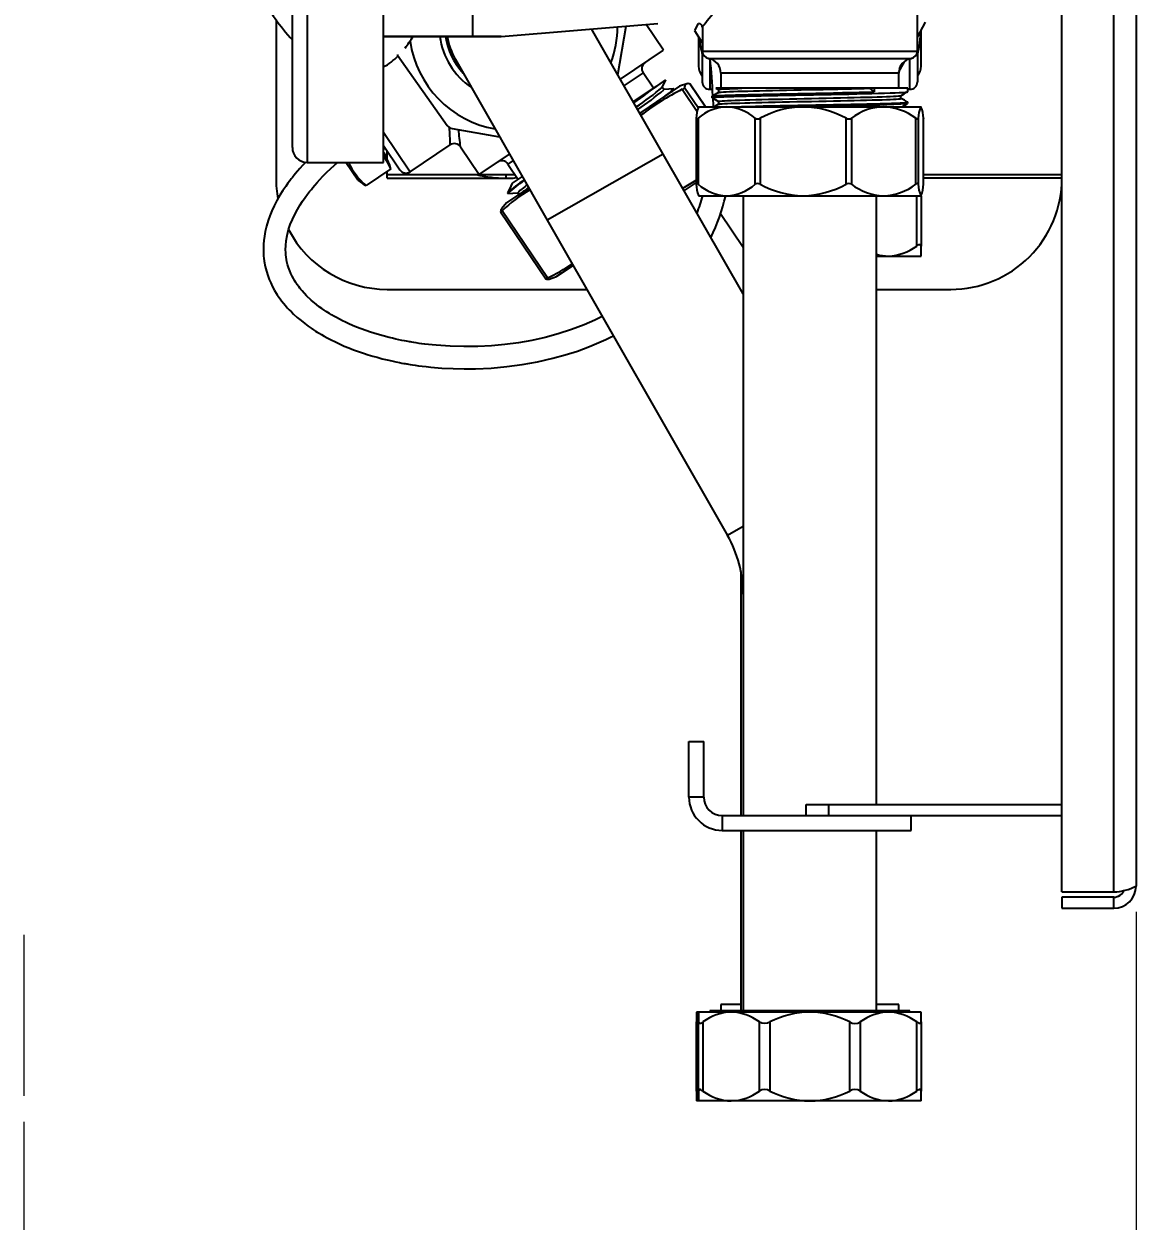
# Model space of a CAD drawing. Header units: millimetres. Extents: x 75 to 2075, y 25 to 1460.
# Drawn here: x 1006 to 1220.3, y 506 to 736.7 of the extents above; entities that cross this region are included whole.
import ezdxf

# ---------------------------------------------------------------- set-up
doc = ezdxf.new("R2010")
doc.units = ezdxf.units.MM
doc.header["$LTSCALE"] = 5
doc.styles.add('SLDTEXTSTYLE0', font='TXT', dxfattribs={"width": 0.75})
doc.dimstyles.new('SLDDIMSTYLE1', dxfattribs={"dimtxt": 17.5, "dimasz": 16.51, "dimexe": 0, "dimexo": 0.0625, "dimgap": 4.375, "dimtad": 1, "dimlfac": 0.7, "dimrnd": 1e-09, "dimzin": 12, "dimdsep": 46, "dimtxsty": 'SLDTEXTSTYLE0', "dimsah": 1, "dimcen": 0.09, "dimadec": 0, "dimazin": 3, "dimtfac": 1, "dimtofl": 0, "dimtmove": 0, "dimatfit": 3, "dimfxl": 1, "dimfrac": 2, "dimtolj": 1, "dimtzin": 12, "dimarcsym": 0})

# ---------------------------------------------------------------- blocks, each defined once
blk = doc.blocks.new('_D_7')
at = {"color": 7, "linetype": 'Continuous', "lineweight": 0}
for p, q in [((1220.26, 565.58), (1220.26, 462.92)), ((1005.97, 525.13), (1005.97, 462.92)), ((1005.97, 467.92), (1220.26, 467.92))]:
    blk.add_line(p, q, dxfattribs=at)
at = {"color": 7, "linetype": 'Continuous', "lineweight": 18}
for points in [[(1005.97, 467.92), (1022.48, 465.38), (1022.48, 470.46)], [(1220.26, 467.92), (1203.75, 470.46), (1203.75, 465.38)]]:
    blk.add_solid(points, dxfattribs=at)
at = {"color": 7, "linetype": 'Continuous', "lineweight": 18, "insert": (1100.31, 490.48), "char_height": 17.5, "attachment_point": 1, "style": 'SLDTEXTSTYLE0'}
blk.add_mtext('150', dxfattribs=at)

msp = doc.modelspace()

# ---------------------------------------------------------------- linework, layer by layer
at = {"color": 7, "linetype": 'Continuous', "lineweight": 25}
for p, q in [((1205.973, 569.446), (1205.973, 1177.426)), ((1215.973, 569.446), (1215.973, 1177.426)), ((1220.259, 1176.293), (1220.259, 570.579)), ((1075.259, 710.063), (1075.259, 798.634)), ((1060.545, 797.754), (1060.545, 710.063)), ((1057.688, 712.92), (1057.688, 794.835)), ((1178.116, 731.492), (1178.116, 777.206)), ((1092.402, 743.65), (1092.402, 734.365)), ((1054.545, 737.565), (1054.545, 707.007)), ((1097.898, 734.349), (1128.116, 736.849)), ((1120.398, 726.964), (1122.011, 736.344)), ((1129.208, 731.695), (1125.858, 736.662)), ((1135.863, 736.849), (1135.147, 735.499)), ((1136.688, 736.144), (1136.688, 731.492)), ((1136.695, 736.143), (1136.695, 736.144)), ((1178.116, 734.184), (1179.657, 737.087)), ((1075.259, 734.365), (1092.402, 734.365)), ((1075.259, 734.349), (1097.898, 734.349)), ((1129.141, 711.663), (1115.353, 735.793)), ((1135.147, 735.499), (1136.688, 733.037)), ((1135.973, 734.179), (1135.973, 728.601)), ((1178.83, 728.601), (1178.83, 735.53)), ((1120.898, 726.09), (1129.208, 731.695)), ((1136.688, 725.579), (1136.688, 731.492)), ((1136.688, 731.492), (1157.402, 731.492)), ((1157.402, 731.492), (1178.116, 731.492)), ((1178.116, 731.492), (1178.116, 725.579)), ((1077.897, 730.825), (1077.977, 730.694)), ((1077.977, 730.694), (1087.538, 717.162)), ((1089.304, 728.904), (1088.987, 729.427)), ((1089.096, 729.914), (1106.815, 698.905)), ((1137.878, 730.083), (1176.926, 730.083)), ((1138.116, 730.032), (1138.116, 724.15)), ((1174.57, 727.503), (1175.611, 729.463)), ((1176.688, 724.15), (1176.688, 730.032)), ((1125.269, 727.315), (1121.608, 724.846)), ((1127.266, 724.354), (1125.269, 727.315)), ((1140.259, 727.266), (1140.259, 724.349)), ((1157.402, 727.266), (1140.259, 727.266)), ((1174.545, 727.266), (1157.402, 727.266)), ((1174.545, 724.349), (1174.545, 727.266)), ((1132.304, 724.721), (1126.457, 720.777)), ((1128.551, 725.221), (1129.665, 725.972)), ((1129.28, 724.079), (1128.967, 724.542)), ((1133.676, 725.193), (1132.304, 724.721)), ((1134.334, 725.149), (1134.327, 725.155)), ((1134.327, 725.155), (1137.28, 720.777)), ((1137.286, 720.777), (1134.336, 725.15)), ((1123.385, 721.737), (1126.496, 723.835)), ((1131.188, 724.213), (1131.15, 724.206)), ((1131.174, 723.958), (1131.238, 724.09)), ((1131.247, 724.125), (1131.188, 724.213)), ((1132.831, 724.146), (1135.701, 719.89)), ((1135.858, 720.546), (1133.243, 724.424)), ((1138.116, 724.15), (1138.657, 724.15)), ((1138.545, 722.809), (1138.545, 722.525)), ((1144.271, 724.349), (1139.305, 724.349)), ((1139.308, 724.347), (1139.772, 724.078)), ((1139.772, 724.084), (1139.772, 723.523)), ((1168.992, 724.349), (1144.271, 724.349)), ((1168.992, 724.344), (1168.992, 724.349)), ((1169.799, 724.349), (1168.992, 724.349)), ((1169.799, 723.635), (1168.992, 724.344)), ((1169.799, 724.349), (1169.799, 723.635)), ((1176.259, 724.349), (1169.799, 724.349)), ((1174.961, 722.352), (1174.961, 722.919)), ((1176.259, 723.659), (1176.259, 724.349)), ((1176.259, 724.15), (1176.688, 724.15)), ((1126.457, 720.777), (1124.636, 719.548)), ((1135.973, 720.777), (1135.929, 720.715)), ((1135.973, 720.777), (1141.362, 720.777)), ((1139.772, 721.816), (1139.772, 721.255)), ((1141.362, 720.777), (1156.107, 720.777)), ((1156.107, 720.777), (1171.611, 720.777)), ((1171.611, 720.777), (1178.791, 720.777)), ((1176.259, 721.391), (1176.259, 721.675)), ((1178.791, 720.777), (1178.83, 720.777)), ((1178.872, 720.717), (1178.83, 720.777)), ((1135.509, 718.536), (1135.509, 705.878)), ((1135.869, 718.569), (1135.869, 705.842)), ((1146.855, 705.842), (1146.855, 718.569)), ((1147.838, 718.569), (1147.838, 705.842)), ((1164.377, 705.842), (1164.377, 718.569)), ((1165.41, 718.569), (1165.41, 705.842)), ((1177.812, 705.842), (1177.812, 718.569)), ((1178.291, 718.569), (1178.291, 705.842)), ((1179.292, 718.569), (1179.288, 718.536)), ((1179.292, 705.842), (1179.292, 718.569)), ((1179.294, 705.878), (1179.294, 718.536)), ((1075.259, 715.876), (1080.402, 708.252)), ((1088.463, 716.579), (1097.616, 715.005)), ((1075.259, 713.322), (1078.418, 708.638)), ((1075.477, 712.7), (1075.454, 713.032)), ((1080.402, 708.252), (1088.1, 713.445)), ((1088.1, 713.445), (1088.1, 713.447)), ((1090.083, 713.062), (1090.083, 713.059)), ((1090.083, 713.059), (1093.678, 707.73)), ((1075.259, 712.538), (1075.472, 712.682)), ((1075.259, 712.044), (1075.421, 711.804)), ((1076.449, 709.495), (1075.421, 711.804)), ((1075.973, 710.564), (1075.973, 712.263)), ((1093.678, 707.73), (1099.521, 711.671)), ((1129.141, 711.663), (1123.517, 708.449)), ((1144.545, 684.707), (1129.141, 711.663)), ((1060.545, 710.063), (1075.259, 710.063)), ((1070.307, 706.613), (1067.979, 710.063)), ((1076.688, 708.827), (1071.891, 705.592)), ((1100.231, 710.427), (1099.214, 709.741)), ((1099.214, 709.741), (1101.211, 706.78)), ((1123.517, 708.449), (1106.815, 698.905)), ((1070.307, 706.613), (1071.206, 705.959)), ((1075.973, 707.007), (1075.973, 708.346)), ((1075.973, 707.722), (1100.576, 707.722)), ((1075.973, 707.007), (1098.83, 707.007)), ((1098.83, 707.722), (1098.83, 707.007)), ((1100.108, 706.036), (1102.008, 707.318)), ((1135.509, 706.205), (1133.164, 704.623)), ((1179.294, 707.722), (1205.973, 707.722)), ((1205.973, 707.016), (1179.294, 707.016)), ((1103.259, 705.129), (1098.984, 702.246)), ((1099.15, 704.162), (1099.209, 704.076)), ((1099.209, 704.076), (1099.229, 704.071)), ((1099.955, 705.933), (1099.984, 705.889)), ((1099.966, 705.94), (1100.108, 706.036)), ((1101.118, 704.208), (1101.36, 703.849)), ((1179.29, 705.878), (1179.292, 705.842)), ((1098.984, 702.246), (1098.033, 701.152)), ((1135.929, 703.697), (1135.973, 703.634)), ((1135.973, 703.634), (1141.362, 703.634)), ((1141.362, 703.634), (1156.107, 703.634)), ((1144.545, 703.634), (1144.545, 584.15)), ((1156.107, 703.634), (1171.611, 703.634)), ((1170.259, 586.293), (1170.259, 703.634)), ((1171.611, 703.634), (1178.791, 703.634)), ((1177.994, 693.92), (1177.994, 703.634)), ((1178.791, 703.634), (1178.83, 703.634)), ((1178.83, 703.634), (1178.872, 703.694)), ((1178.83, 703.634), (1178.83, 693.92)), ((1097.825, 700.523), (1106.538, 687.605)), ((1106.827, 687.788), (1098.103, 700.722)), ((1144.545, 693.629), (1140.169, 700.116)), ((1106.815, 698.905), (1141.533, 638.149)), ((1178.83, 692.007), (1178.83, 693.92)), ((1111.787, 690.204), (1108.57, 688.034)), ((1170.259, 692.007), (1172.554, 692.007)), ((1172.554, 692.007), (1178.83, 692.007)), ((1107.199, 687.562), (1108.57, 688.034)), ((1075.973, 685.579), (1114.43, 685.579)), ((1170.259, 685.579), (1184.545, 685.579)), ((1144.545, 639.87), (1141.533, 638.149)), ((1144.12, 631.194), (1144.12, 584.15)), ((1134.101, 587.722), (1134.101, 598.436)), ((1134.101, 598.436), (1136.958, 598.436)), ((1136.958, 587.722), (1136.958, 598.436)), ((1136.958, 587.722), (1134.101, 587.722)), ((1156.688, 584.15), (1156.688, 586.293)), ((1156.688, 586.293), (1160.973, 586.293)), ((1160.973, 586.293), (1160.973, 584.15)), ((1160.973, 586.293), (1205.973, 586.293)), ((1140.529, 584.15), (1140.529, 581.293)), ((1140.529, 584.15), (1176.958, 584.15)), ((1160.973, 584.15), (1205.973, 584.15)), ((1176.958, 581.293), (1176.958, 584.15)), ((1140.529, 581.293), (1176.958, 581.293)), ((1144.12, 581.293), (1144.12, 546.492)), ((1144.545, 581.293), (1144.545, 546.492)), ((1170.259, 546.492), (1170.259, 581.293)), ((1205.973, 569.446), (1215.973, 569.446)), ((1205.973, 568.436), (1205.973, 566.293)), ((1215.973, 568.436), (1205.973, 568.436)), ((1215.973, 566.293), (1215.973, 568.436)), ((1205.973, 566.293), (1215.973, 566.293)), ((1140.259, 547.722), (1140.259, 546.492)), ((1144.12, 547.722), (1140.259, 547.722)), ((1174.545, 547.722), (1170.259, 547.722)), ((1174.545, 546.492), (1174.545, 547.722)), ((1135.549, 546.293), (1135.549, 544.38)), ((1135.973, 546.293), (1135.549, 546.293)), ((1135.973, 546.293), (1135.973, 544.38)), ((1142.25, 546.293), (1135.973, 546.293)), ((1138.116, 546.492), (1138.116, 546.293)), ((1167.421, 546.492), (1138.116, 546.492)), ((1157.402, 546.293), (1142.25, 546.293)), ((1172.554, 546.293), (1157.402, 546.293)), ((1176.688, 546.492), (1167.421, 546.492)), ((1178.83, 546.293), (1172.554, 546.293)), ((1176.688, 546.293), (1176.688, 546.492)), ((1178.83, 544.38), (1178.83, 546.293)), ((1135.549, 531.063), (1135.549, 544.38)), ((1135.973, 531.063), (1135.973, 544.38)), ((1136.81, 544.38), (1136.81, 531.063)), ((1147.689, 531.063), (1147.689, 544.38)), ((1149.709, 544.38), (1149.709, 531.063)), ((1165.094, 531.063), (1165.094, 544.38)), ((1167.115, 544.38), (1167.115, 531.063)), ((1177.994, 531.063), (1177.994, 544.38)), ((1178.83, 544.38), (1178.83, 531.063)), ((1135.549, 531.063), (1135.549, 529.15)), ((1135.973, 531.063), (1135.973, 529.15)), ((1178.83, 529.15), (1178.83, 531.063)), ((1135.973, 529.15), (1135.549, 529.15)), ((1142.25, 529.15), (1135.973, 529.15)), ((1157.402, 529.15), (1142.25, 529.15)), ((1172.554, 529.15), (1157.402, 529.15)), ((1178.83, 529.15), (1172.554, 529.15))]:
    msp.add_line(p, q, dxfattribs=at)
at = {"color": 7, "linetype": 'Continuous', "lineweight": 18}
msp.add_line((1005.973, 561.196), (1005.973, 530.125), dxfattribs=at)
at = {"color": 7, "linetype": 'Continuous', "lineweight": 25, "flags": 128}
for points in [[(1142.01, 743.12), (1141.128, 741.859), (1140.276, 740.694), (1139.463, 739.62), (1139.07, 739.111), (1138.697, 738.633), (1138.343, 738.184), (1138.016, 737.773), (1137.65, 737.316), (1137.333, 736.925), (1137.07, 736.601), (1136.871, 736.358), (1136.746, 736.206), (1136.69, 736.138), (1136.695, 736.143)], [(1097.898, 734.349), (1095.154, 734.353), (1092.402, 734.365)], [(1174.684, 728.146), (1174.864, 728.54), (1174.944, 728.722)], [(1126.497, 723.834), (1127.277, 724.36), (1127.963, 724.823), (1128.551, 725.22)], [(1128.96, 724.526), (1129.383, 725.394), (1129.663, 725.969)], [(1131.168, 724.218), (1130.213, 724.152), (1129.275, 724.086)], [(1138.562, 722.525), (1138.553, 722.535), (1138.684, 722.568), (1138.976, 722.601), (1139.432, 722.635), (1140.047, 722.67), (1140.814, 722.705), (1141.724, 722.739), (1142.759, 722.772), (1143.904, 722.804), (1145.157, 722.836), (1146.53, 722.869), (1148.012, 722.903), (1149.585, 722.937), (1151.229, 722.972), (1152.923, 723.007), (1154.644, 723.04), (1156.369, 723.073), (1158.08, 723.104), (1159.803, 723.137), (1161.527, 723.17), (1163.228, 723.205), (1164.885, 723.239), (1166.474, 723.274), (1167.976, 723.308), (1169.373, 723.341), (1170.651, 723.373), (1171.816, 723.405), (1172.876, 723.438), (1173.813, 723.472), (1174.611, 723.507), (1175.258, 723.541), (1175.747, 723.576), (1176.073, 723.61), (1176.237, 723.642), (1176.24, 723.659)], [(1139.782, 723.529), (1139.168, 723.174), (1138.554, 722.819)], [(1138.554, 722.514), (1139.168, 722.159), (1139.772, 721.811)], [(1138.568, 722.819), (1138.572, 722.827), (1138.745, 722.86), (1139.081, 722.894), (1139.579, 722.928), (1140.235, 722.963), (1141.042, 722.997), (1141.986, 723.031), (1143.052, 723.064), (1144.223, 723.096), (1145.508, 723.128), (1146.912, 723.161), (1148.42, 723.195), (1150.013, 723.23), (1151.673, 723.265), (1153.376, 723.299), (1155.101, 723.333), (1156.823, 723.365), (1158.535, 723.396), (1160.26, 723.429), (1161.98, 723.463), (1163.671, 723.497), (1165.312, 723.532), (1166.88, 723.567), (1168.356, 723.601), (1169.723, 723.634), (1169.799, 723.635)], [(1138.726, 722.415), (1138.757, 721.004), (1138.757, 720.777)], [(1139.78, 724.084), (1139.774, 724.089), (1139.85, 724.117), (1140.04, 724.146), (1140.347, 724.176), (1140.771, 724.206), (1141.307, 724.236), (1141.951, 724.267), (1142.696, 724.296), (1143.533, 724.326), (1144.271, 724.349)], [(1139.786, 721.816), (1139.791, 721.832), (1139.914, 721.861), (1140.153, 721.89), (1140.508, 721.92), (1140.978, 721.95), (1141.56, 721.981), (1142.247, 722.011), (1143.03, 722.041), (1143.901, 722.07), (1144.848, 722.097), (1145.871, 722.125), (1146.983, 722.154), (1148.174, 722.183), (1149.434, 722.213), (1150.752, 722.244), (1152.114, 722.274), (1153.508, 722.304), (1154.917, 722.334), (1156.328, 722.362), (1157.729, 722.39), (1159.135, 722.418), (1160.547, 722.447), (1161.951, 722.476), (1163.331, 722.507), (1164.675, 722.537), (1165.967, 722.567), (1167.196, 722.597), (1168.351, 722.626), (1169.422, 722.655), (1170.407, 722.682), (1171.32, 722.71), (1172.151, 722.74), (1172.891, 722.77), (1173.529, 722.8), (1174.06, 722.83), (1174.476, 722.861), (1174.777, 722.89), (1174.94, 722.916)], [(1139.79, 721.261), (1139.791, 721.265), (1139.914, 721.294), (1140.153, 721.323), (1140.508, 721.353), (1140.978, 721.383), (1141.56, 721.414), (1142.247, 721.444), (1143.03, 721.474), (1143.901, 721.503), (1144.848, 721.53), (1145.871, 721.558), (1146.983, 721.587), (1148.174, 721.616), (1149.434, 721.646), (1150.752, 721.677), (1152.115, 721.707), (1153.508, 721.737), (1154.917, 721.767), (1156.328, 721.795), (1157.729, 721.823), (1159.135, 721.851), (1160.547, 721.88), (1161.951, 721.909), (1163.331, 721.94), (1164.675, 721.97), (1165.967, 722), (1167.196, 722.03), (1168.351, 722.06), (1169.422, 722.088), (1170.407, 722.115), (1171.32, 722.143), (1172.151, 722.173), (1172.891, 722.203), (1173.529, 722.233), (1174.06, 722.263), (1174.476, 722.294), (1174.777, 722.323), (1174.961, 722.352)], [(1139.792, 723.529), (1139.85, 723.55), (1140.04, 723.579), (1140.347, 723.609), (1140.771, 723.639), (1141.307, 723.669), (1141.951, 723.7), (1142.696, 723.729), (1143.533, 723.759), (1144.449, 723.787), (1145.439, 723.814), (1146.515, 723.843), (1147.674, 723.872), (1148.907, 723.902), (1150.203, 723.932), (1151.549, 723.963), (1152.931, 723.993), (1154.335, 724.023), (1155.747, 724.051), (1157.153, 724.079), (1158.554, 724.107), (1159.966, 724.135), (1161.374, 724.165), (1162.766, 724.195), (1164.126, 724.225), (1165.442, 724.256), (1166.698, 724.286), (1167.885, 724.315), (1168.992, 724.344)], [(1174.945, 722.916), (1175.557, 723.27), (1176.169, 723.625)], [(1176.249, 721.686), (1175.635, 722.04), (1175.021, 722.395)], [(1139.783, 721.261), (1139.169, 720.907), (1138.945, 720.777)], [(1142.428, 720.777), (1143.052, 720.797), (1144.223, 720.828), (1145.508, 720.86), (1146.912, 720.893), (1148.42, 720.928), (1150.013, 720.962), (1151.673, 720.997), (1153.376, 721.031), (1155.101, 721.065), (1156.823, 721.097), (1158.535, 721.128), (1160.26, 721.161), (1161.98, 721.195), (1163.671, 721.229), (1165.312, 721.264), (1166.88, 721.299), (1168.356, 721.333), (1169.723, 721.366), (1170.968, 721.397), (1172.107, 721.429), (1173.136, 721.463), (1174.038, 721.497), (1174.797, 721.532), (1175.403, 721.566), (1175.849, 721.601), (1176.132, 721.634), (1176.253, 721.666), (1176.244, 721.675)], [(1175.169, 720.777), (1175.557, 721.003), (1176.169, 721.357)], [(1135.512, 718.569), (1135.525, 718.456), (1135.605, 718.424), (1135.736, 718.478), (1135.869, 718.569)], [(1177.812, 718.569), (1178.012, 718.456), (1178.171, 718.424), (1178.261, 718.478), (1178.291, 718.569)], [(1060.257, 710.095), (1060.195, 710.03), (1059.66, 709.454), (1059.155, 708.893), (1058.7, 708.37), (1058.329, 707.93), (1058.062, 707.606), (1057.853, 707.348), (1057.696, 707.15), (1057.49, 706.887), (1057.204, 706.513), (1056.844, 706.028), (1056.42, 705.433), (1055.886, 704.642), (1055.305, 703.716), (1054.713, 702.685), (1054.195, 701.685), (1053.736, 700.692), (1053.354, 699.755), (1053.039, 698.872), (1052.705, 697.757), (1052.464, 696.74), (1052.298, 695.819), (1052.192, 694.993), (1052.133, 694.27), (1052.108, 693.643), (1052.106, 693.145), (1052.114, 692.773), (1052.121, 692.604), (1052.135, 692.347), (1052.16, 692), (1052.203, 691.565), (1052.271, 691.044), (1052.457, 690.018), (1052.69, 689.084), (1052.953, 688.246), (1053.232, 687.498), (1053.526, 686.811), (1053.89, 686.063), (1054.257, 685.39), (1054.598, 684.823), (1054.778, 684.542), (1054.939, 684.3), (1055.102, 684.062), (1055.327, 683.747), (1055.629, 683.344), (1055.979, 682.902), (1056.342, 682.469), (1056.717, 682.045), (1057.105, 681.629), (1057.504, 681.223), (1057.914, 680.825), (1058.625, 680.178), (1059.364, 679.554), (1060.086, 678.987), (1060.739, 678.505), (1061.313, 678.104), (1061.792, 677.784), (1062.181, 677.532), (1062.495, 677.336), (1062.831, 677.13), (1063.283, 676.863), (1063.808, 676.563), (1064.429, 676.223), (1065.149, 675.847), (1065.976, 675.44), (1066.914, 675.005), (1067.693, 674.665), (1068.542, 674.314), (1069.461, 673.957), (1070.431, 673.603), (1071.377, 673.28), (1072.292, 672.987), (1073.173, 672.722), (1074.017, 672.483), (1075.024, 672.217), (1075.965, 671.985), (1076.837, 671.786), (1077.638, 671.614), (1078.366, 671.468), (1078.796, 671.386), (1079.156, 671.32), (1079.445, 671.268), (1079.663, 671.23), (1079.825, 671.203), (1080.087, 671.159), (1080.423, 671.104), (1080.835, 671.039), (1081.361, 670.961), (1081.976, 670.874), (1082.681, 670.782), (1083.477, 670.688), (1084.365, 670.593), (1086.506, 670.414), (1088.656, 670.302), (1090.807, 670.256), (1092.953, 670.275), (1096, 670.415), (1099.014, 670.685), (1101.985, 671.083), (1104.946, 671.616), (1107.912, 672.295), (1110.266, 672.943), (1112.608, 673.693), (1114.93, 674.548), (1117.225, 675.513), (1118.117, 675.924), (1118.985, 676.343), (1119.546, 676.627)], [(1117.416, 680.354), (1117.014, 680.15), (1116.005, 679.668), (1114.972, 679.205), (1113.931, 678.766), (1111.448, 677.827), (1108.933, 677.018), (1106.373, 676.327), (1103.804, 675.757), (1101.236, 675.304), (1098.658, 674.958), (1096.044, 674.714), (1093.401, 674.575), (1090.741, 674.542), (1088.074, 674.616), (1085.411, 674.799), (1084.624, 674.874), (1083.897, 674.952), (1083.238, 675.03), (1082.646, 675.107), (1082.121, 675.18), (1081.557, 675.263), (1081.094, 675.336), (1080.73, 675.395), (1080.466, 675.44), (1080.287, 675.471), (1080.036, 675.515), (1079.713, 675.574), (1079.276, 675.656), (1078.768, 675.757), (1078.217, 675.871), (1077.627, 676), (1076.998, 676.145), (1076.331, 676.306), (1075.213, 676.599), (1074.012, 676.942), (1072.737, 677.344), (1071.847, 677.648), (1070.938, 677.981), (1070.082, 678.315), (1069.297, 678.642), (1068.578, 678.958), (1067.925, 679.261), (1067.333, 679.549), (1066.801, 679.819), (1066.192, 680.144), (1065.675, 680.433), (1065.241, 680.685), (1064.862, 680.913), (1064.527, 681.122), (1064.217, 681.32), (1063.836, 681.572), (1063.389, 681.88), (1062.882, 682.246), (1062.322, 682.675), (1061.344, 683.494), (1060.427, 684.363), (1059.583, 685.279), (1059.349, 685.557), (1059.123, 685.84), (1058.912, 686.115), (1058.745, 686.344), (1058.619, 686.522), (1058.529, 686.652), (1058.431, 686.799), (1058.308, 686.988), (1058.116, 687.296), (1057.895, 687.677), (1057.651, 688.134), (1057.398, 688.662), (1057.18, 689.178), (1056.953, 689.804), (1056.782, 690.372), (1056.657, 690.878), (1056.562, 691.349), (1056.493, 691.795), (1056.441, 692.239), (1056.407, 692.697), (1056.391, 693.208), (1056.412, 694.033), (1056.503, 694.962), (1056.684, 695.982), (1056.972, 697.097), (1057.295, 698.063), (1057.701, 699.065), (1058.161, 700.038), (1058.667, 700.978), (1059.206, 701.88), (1059.675, 702.601), (1060.152, 703.289), (1060.604, 703.903), (1061.008, 704.428), (1061.354, 704.861), (1061.658, 705.23), (1062.02, 705.658), (1062.457, 706.157), (1062.977, 706.73), (1063.588, 707.378), (1064.301, 708.103), (1065.101, 708.882), (1066.391, 710.063)], [(1076.688, 708.827), (1076.458, 709.474), (1076.447, 709.494)], [(1099.991, 705.903), (1099.572, 705.042), (1099.152, 704.181)], [(1099.215, 704.068), (1100.178, 704.135), (1101.123, 704.201)], [(1100.108, 706.036), (1099.998, 705.915), (1099.999, 705.909)], [(1135.869, 705.842), (1135.697, 705.956), (1135.572, 705.987), (1135.516, 705.934), (1135.512, 705.842)], [(1178.291, 705.842), (1178.243, 705.956), (1178.126, 705.987), (1177.965, 705.934), (1177.812, 705.842)], [(1098.103, 700.722), (1097.919, 700.565), (1097.83, 700.519), (1097.827, 700.524)], [(1178.83, 693.92), (1178.814, 694.046), (1178.764, 694.137), (1178.677, 694.186), (1178.553, 694.189), (1178.408, 694.149), (1178.241, 694.072), (1177.994, 693.92)], [(1106.827, 687.788), (1106.612, 687.676), (1106.536, 687.611), (1106.547, 687.6)], [(1135.549, 544.38), (1135.565, 544.254), (1135.614, 544.163), (1135.702, 544.115), (1135.826, 544.112), (1135.971, 544.152), (1135.973, 544.153)], [(1135.973, 544.38), (1135.989, 544.254), (1136.039, 544.163), (1136.127, 544.115), (1136.251, 544.112), (1136.395, 544.152), (1136.563, 544.229), (1136.81, 544.38)], [(1177.994, 544.38), (1178.195, 544.254), (1178.379, 544.163), (1178.538, 544.115), (1178.666, 544.112), (1178.752, 544.152), (1178.806, 544.229), (1178.83, 544.38)], [(1135.973, 531.288), (1135.841, 531.329), (1135.713, 531.331), (1135.627, 531.292), (1135.573, 531.214), (1135.549, 531.063)], [(1136.81, 531.063), (1136.609, 531.189), (1136.425, 531.28), (1136.266, 531.329), (1136.138, 531.331), (1136.052, 531.292), (1135.998, 531.214), (1135.973, 531.063)], [(1178.83, 531.063), (1178.814, 531.189), (1178.764, 531.28), (1178.677, 531.329), (1178.553, 531.331), (1178.408, 531.292), (1178.241, 531.214), (1177.994, 531.063)]]:
    msp.add_lwpolyline(points, dxfattribs=at)
at = {"color": 7, "linetype": 'Continuous', "lineweight": 25}
for centre, radius, start, end in [((1093.769, 765.883), 48.382, 209.29953, 221.77536), ((1100.259, 736.293), 20.096, 339.52148, 359.75336), ((1135.977, 736.14), 0.709, 0.2591, 89.92033), ((1062.204, 745.665), 21.91, 321.74221, 328.90428), ((1100.259, 736.293), 14.286, 187.82259, 235.58681), ((1100.259, 736.293), 13.214, 188.46133, 223.09607), ((1100.259, 736.293), 12.857, 188.69817, 209.74488), ((1157.402, 736.293), 21.429, 186.2763, 194.83511), ((1157.402, 736.293), 21.429, 345.16489, 357.88027), ((1100.259, 736.293), 20.096, 188.18454, 259.96828), ((1138.116, 731.492), 1.429, 180, 260.40593), ((1176.688, 731.492), 1.429, 279.59407, 0), ((1068.523, 740.006), 13.409, 300.15494, 315.32842), ((1126.454, 728.114), 1.429, 124, 214), ((1137.402, 727.266), 2.857, 0, 80.40593), ((1051.618, 720.039), 87.137, 1.88705, 6.56852), ((1177.402, 727.266), 2.857, 99.59407, 180), ((1138.722, 728.569), 2.749, 179.33692, 222.26028), ((1176.012, 728.592), 2.819, 318.29683, 0.17614), ((960.189, 951.79), 282.276, 305.34703, 306.61586), ((1133.98, 724.501), 0.741, 62.03165, 185.96835), ((1138.116, 725.579), 1.429, 180, 270), ((1176.688, 725.579), 1.429, 270, 0), ((856.288, 1096.275), 460.135, 305.49264, 305.96115), ((1093.644, 765.896), 54.392, 303.87081, 310.46985), ((1096.126, 762.354), 50.635, 303.72633, 310.8841), ((1154.357, 680.993), 48.224, 116.51248, 127.70366), ((1122.118, 733.567), 13.03, 304.2016, 314.11805), ((1129.918, 725.114), 1.66, 303.8085, 322.13936), ((1132.366, 725.278), 1.224, 292.28995, 315.71005), ((1142.04, 718.396), 6.531, 159.23141, 178.47663), ((1141.667, 712.082), 8.701, 92.00707, 131.78758), ((1140.969, 711.862), 8.924, 48.73047, 87.47488), ((1156.489, 702.761), 18.021, 91.21262, 118.68777), ((1154.619, 1101.791), 381.013, 270.04109, 273.253), ((1155.706, 702.685), 18.096, 61.37095, 88.72866), ((1171.894, 710.17), 10.611, 91.5295, 127.66936), ((1171.246, 709.94), 10.843, 52.73143, 88.0697), ((1183.289, 718.597), 4.999, 154.14187, 180.31982), ((1174.572, 718.66), 4.72, 358.89322, 26.6451), ((1147.347, 719.337), 0.912, 237.37814, 302.62186), ((1164.893, 719.405), 0.982, 238.25344, 301.74656), ((1088.705, 717.986), 1.429, 215.24232, 260.24232), ((1047.352, 713.22), 40.748, 0.31905, 5.0281), ((1043.39, 709.143), 46.857, 4.79713, 8.86995), ((1088.898, 712.262), 1.429, 34.01602, 123.98992), ((1060.545, 712.92), 2.857, 180, 270), ((1075.79, 713.259), 0.657, 216.1157, 240.82493), ((1056.105, 698.746), 22.919, 26.09546, 33.30842), ((1080.014, 715.194), 12.578, 204.07844, 229.77023), ((1079.603, 709.436), 1.429, 214, 304), ((1098.03, 708.942), 1.429, 34, 124), ((1075.973, 707.007), 21.429, 180, 190.675), ((1098.83, 729.865), 22.857, 255.63849, 270), ((1098.83, 729.865), 22.857, 270, 271.61447), ((1116.429, 685.267), 25.605, 123.28398, 132.44083), ((1113.164, 689.429), 20.231, 122.042, 133.61561), ((1099.753, 711.293), 4.286, 266.271, 286.13029), ((1115.652, 737.219), 36.443, 298.22458, 303.01747), ((1184.545, 707.007), 21.429, 270, 0.02426), ((1072.71, 707.938), 2.485, 232.76758, 250.74887), ((1120.999, 676.218), 33.535, 121.5542, 133.05736), ((1111.176, 693.773), 14.493, 124.65273, 133.92767), ((1128.967, 670.288), 43.379, 126.40996, 128.23218), ((1142.081, 706.024), 6.572, 181.58356, 200.70841), ((1141.755, 712.55), 8.924, 228.73047, 267.47488), ((1141.057, 712.33), 8.701, 272.00707, 311.78758), ((1147.347, 705.099), 0.891, 56.52545, 123.47455), ((1156.487, 721.643), 18.013, 241.30609, 268.79351), ((1155.703, 721.737), 18.107, 271.27962, 298.62077), ((1164.893, 704.988), 0.999, 58.8352, 121.1648), ((1171.976, 714.472), 10.843, 232.73143, 268.0697), ((1171.328, 714.241), 10.611, 271.5295, 307.66936), ((1183.258, 705.807), 4.967, 179.59507, 205.94324), ((1174.549, 705.757), 4.743, 333.42412, 1.03757), ((1104.597, 712.1), 33.26, 339.10615, 345.25389), ((1097.665, 714.349), 44.829, 335.18783, 346.17173), ((1098.752, 700.558), 0.928, 140.48494, 181.56917), ((1075.973, 707.007), 21.429, 207.50996, 270), ((1172.577, 699.856), 7.849, 252.82041, 269.83171), ((1172.128, 701.909), 9.911, 272.46216, 306.28566), ((1092.576, 718.323), 33.696, 295.01889, 304.39084), ((1106.918, 688.453), 0.931, 246.52433, 287.49064), ((1121.688, 626.809), 22.857, 0, 29.74488), ((1140.529, 587.722), 6.429, 180, 270), ((1140.529, 587.722), 3.571, 180, 270), ((1215.673, 579.256), 9.814, 271.75276, 297.85649), ((1215.973, 570.579), 4.286, 270, 0), ((1215.979, 570.565), 2.129, 269.85044, 338.7952), ((1142.566, 536.702), 9.597, 91.89156, 126.85625), ((1141.827, 536.4), 9.902, 53.69896, 87.55322), ((1157.678, 528.759), 17.536, 90.90125, 117.02556), ((1157.13, 528.774), 17.521, 62.96265, 89.11054), ((1172.98, 536.392), 9.911, 92.46216, 126.28566), ((1172.239, 536.707), 9.591, 53.13367, 88.11851), ((1148.699, 546.15), 2.037, 240.27513, 299.72487), ((1166.104, 546.078), 1.976, 239.24849, 300.75151), ((1142.564, 538.736), 9.591, 233.13367, 268.11851), ((1141.824, 539.052), 9.911, 272.46216, 306.28566), ((1148.699, 529.365), 1.976, 59.24849, 120.75151), ((1157.674, 546.669), 17.521, 242.96265, 269.11054), ((1157.126, 546.683), 17.535, 270.89991, 297.0269), ((1166.104, 529.294), 2.037, 60.27513, 119.72487), ((1172.977, 539.043), 9.902, 233.69896, 267.55322), ((1172.237, 538.742), 9.597, 271.89156, 306.85625)]:
    msp.add_arc(centre, radius, start, end, dxfattribs=at)

# ---------------------------------------------------------------- dimensions: what is measured, and where the dimension line sits
at = {"color": 7, "linetype": 'Continuous', "lineweight": 18}
dim = msp.add_linear_dim(base=(1220.259, 467.921), p1=(1005.973, 530.125), p2=(1220.259, 570.579), dimstyle='SLDDIMSTYLE1', dxfattribs=at)
dim.commit()
dim.dimension.update_dxf_attribs({"geometry": '_D_7', "text_midpoint": (1119.707, 467.921), "dimtype": 160})

doc.saveas('drawing.dxf')
